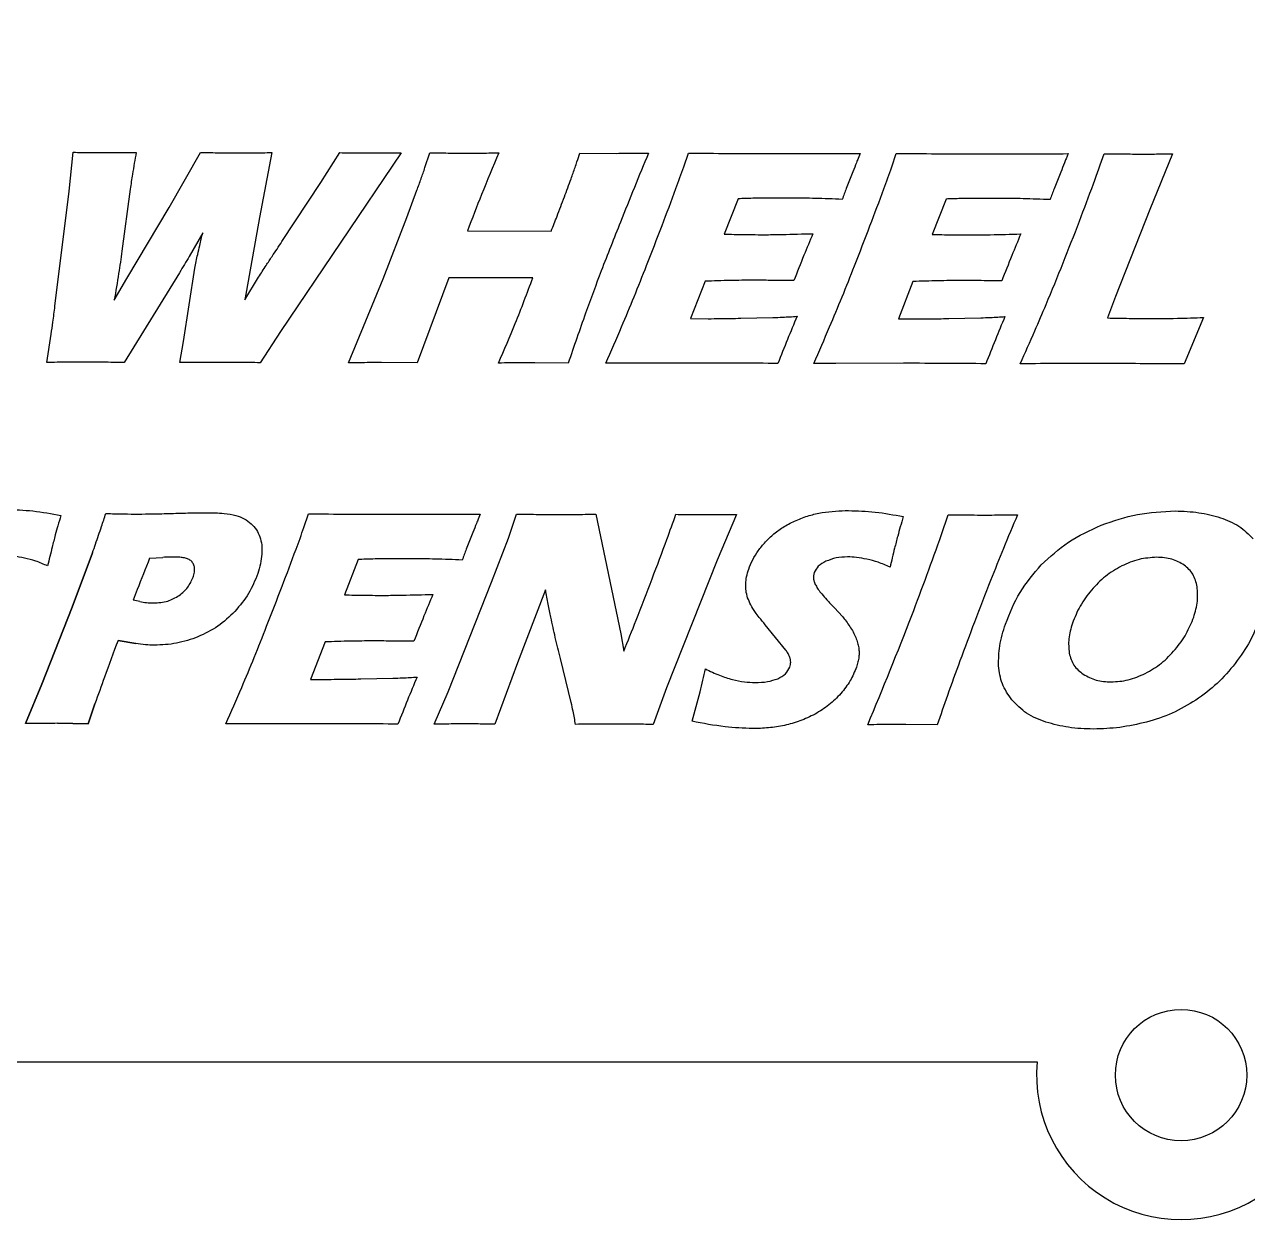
# Model space of a CAD drawing. Header units: millimetres. Extents: x 5 to 293, y 5 to 302.
# Drawn here: x 37.09 to 83.64, y 191.06 to 236.55 of the extents above; entities that cross this region are included whole.
import ezdxf

# ---------------------------------------------------------------- set-up
doc = ezdxf.new("R2010")
doc.units = ezdxf.units.MM
doc.layers.get('0').update_dxf_attribs({"linetype": 'CONTINUOUS'})

msp = doc.modelspace()

# ---------------------------------------------------------------- linework, layer by layer
for p, q in [((38.79, 230.208), (38.948, 231.685)), ((42.601, 229.587), (43.795, 231.678)), ((46.508, 231.674), (46.037, 229.208)), ((51.431, 231.668), (46.835, 224.864)), ((48.373, 230.535), (49.095, 231.671)), ((52.333, 231.104), (52.519, 231.666)), ((58.222, 231.658), (59.605, 231.645)), ((62.187, 231.137), (62.357, 231.653)), ((68.897, 231.644), (68.819, 231.451)), ((70.099, 231.127), (70.269, 231.642)), ((76.809, 231.633), (76.731, 231.441)), ((80.782, 231.628), (79.917, 229.507)), ((68.616, 230.943), (68.364, 230.307)), ((76.528, 230.933), (76.276, 230.296)), ((46.89, 228.286), (48.373, 230.535)), ((38.252, 225.831), (38.79, 230.208)), ((41.115, 230.281), (40.802, 227.919)), ((51.642, 229.2), (52.025, 230.237)), ((40.981, 226.882), (42.601, 229.587)), ((64.255, 229.915), (63.724, 228.568)), ((72.167, 229.905), (71.636, 228.557)), ((79.917, 229.507), (78.609, 226.192)), ((46.037, 229.208), (45.477, 226.067)), ((50.741, 226.869), (51.642, 229.2)), ((43.875, 228.624), (43.36, 227.717)), ((53.948, 228.693), (57.138, 228.688)), ((43.14, 224.482), (43.579, 227.277)), ((40.509, 226.062), (40.981, 226.882)), ((42.992, 227.102), (40.88, 223.682)), ((45.477, 226.067), (45.999, 226.928)), ((49.423, 223.67), (50.741, 226.869)), ((53.246, 226.912), (52.039, 223.667)), ((56.438, 226.908), (53.246, 226.912)), ((62.992, 226.776), (62.436, 225.352)), ((70.904, 226.765), (70.348, 225.342)), ((78.609, 226.192), (78.307, 225.378)), ((62.436, 225.352), (63.11, 225.351)), ((64.351, 225.367), (65.574, 225.395)), ((70.348, 225.342), (71.022, 225.341)), ((72.263, 225.357), (73.486, 225.384)), ((81.962, 225.396), (81.229, 223.627)), ((46.835, 224.864), (46.066, 223.675)), ((37.937, 223.686), (38.105, 224.764)), ((43.001, 223.679), (43.14, 224.482)), ((52.039, 223.667), (50.682, 223.68)), ((57.783, 223.659), (56.508, 223.672)), ((60.05, 223.662), (59.216, 223.657)), ((62.631, 223.664), (60.05, 223.662)), ((67.962, 223.651), (67.128, 223.646)), ((70.543, 223.653), (67.962, 223.651)), ((47.727, 217.407), (47.897, 217.923)), ((54.437, 217.914), (54.359, 217.721)), ((55.508, 216.998), (55.82, 217.912)), ((58.831, 217.908), (59.781, 213.357)), ((64.183, 217.901), (63.447, 216.155)), ((71.994, 217.134), (72.246, 217.89)), ((54.157, 217.214), (53.904, 216.577)), ((54.87, 215.317), (55.508, 216.998)), ((41.854, 216.232), (42.358, 216.266)), ((49.795, 216.186), (49.264, 214.838)), ((63.447, 216.155), (61.527, 211.305)), ((53.217, 211.147), (54.87, 215.317)), ((41.48, 214.585), (41.224, 214.633)), ((56.925, 215.029), (55.851, 212.252)), ((67.912, 214.344), (68.22, 214.01)), ((66.06, 212.735), (65.284, 213.697)), ((59.781, 213.357), (59.898, 212.689)), ((48.532, 213.046), (47.976, 211.622)), ((55.851, 212.252), (54.992, 209.913)), ((57.898, 210.742), (57.484, 212.414)), ((47.976, 211.622), (48.65, 211.622)), ((49.892, 211.637), (51.114, 211.665)), ((52.68, 209.916), (53.217, 211.147)), ((61.527, 211.305), (61.014, 209.905)), ((45.591, 209.932), (44.756, 209.927)), ((48.171, 209.934), (45.591, 209.932)), ((71.826, 209.89), (70.629, 209.904))]:
    msp.add_line(p, q)
msp.add_lwpolyline([(16.333, 197.059), (75.628, 197.059, 1.095445), (86.583, 197.059), (145.878, 197.059, 1.046586), (156.856, 196.559), (156.856, 296.559, 1.046586), (145.878, 296.059), (86.583, 296.059, 1.095445), (75.628, 296.059), (16.333, 296.059, 1.046586), (5.356, 296.559), (5.356, 196.559, 1.046586)], format="xyb", close=True)
for points in [[(37.126, 209.938), (37.754, 211.437), (38.905, 214.366), (39.677, 216.44), (38.905, 214.366), (37.754, 211.437)], [(41.323, 212.991), (40.651, 213.103)], [(39.773, 210.696), (39.513, 209.934), (38.35, 209.948), (39.513, 209.934)]]:
    msp.add_lwpolyline(points, close=True)
msp.add_circle((81.106, 196.559), 2.5)
for points, knots in [([(38.948, 231.685), (39.17, 231.681), (39.567, 231.674), (39.965, 231.672), (40.14, 231.671)], [0, 0, 0, 0, 0.0665739, 0.1192648, 0.1192648, 0.1192648, 0.1192648]), ([(40.14, 231.671), (40.327, 231.672), (40.727, 231.672), (41.127, 231.678), (41.341, 231.681)], [0, 0, 0, 0, 0.0558274, 0.120071, 0.120071, 0.120071, 0.120071]), ([(41.341, 231.681), (41.293, 231.406), (41.211, 230.94), (41.143, 230.472), (41.115, 230.281)], [0, 0, 0, 0, 0.0839444, 0.1418566, 0.1418566, 0.1418566, 0.1418566]), ([(43.795, 231.678), (44.041, 231.674), (44.493, 231.667), (44.945, 231.665), (45.15, 231.664)], [0, 0, 0, 0, 0.073842, 0.1355736, 0.1355736, 0.1355736, 0.1355736]), ([(45.15, 231.664), (45.364, 231.665), (45.817, 231.665), (46.269, 231.671), (46.508, 231.674)], [0, 0, 0, 0, 0.0641307, 0.1357938, 0.1357938, 0.1357938, 0.1357938]), ([(49.095, 231.671), (49.31, 231.669), (49.7, 231.665), (50.089, 231.664), (50.264, 231.663)], [0, 0, 0, 0, 0.0645619, 0.1169246, 0.1169246, 0.1169246, 0.1169246]), ([(50.264, 231.663), (50.448, 231.663), (50.837, 231.663), (51.226, 231.666), (51.431, 231.668)], [0, 0, 0, 0, 0.0552499, 0.1167511, 0.1167511, 0.1167511, 0.1167511]), ([(52.519, 231.666), (52.786, 231.662), (53.244, 231.656), (53.703, 231.654), (53.893, 231.653)], [0, 0, 0, 0, 0.0802293, 0.1374782, 0.1374782, 0.1374782, 0.1374782]), ([(53.893, 231.653), (54.057, 231.653), (54.473, 231.655), (54.889, 231.66), (55.141, 231.663)], [0, 0, 0, 0, 0.0490965, 0.1247952, 0.1247952, 0.1247952, 0.1247952]), ([(55.141, 231.663), (54.92, 231.136), (54.506, 230.153), (54.125, 229.156), (53.948, 228.693)], [0, 0, 0, 0, 0.1713044, 0.3200747, 0.3200747, 0.3200747, 0.3200747]), ([(58.045, 231.107), (58.069, 231.179), (58.13, 231.362), (58.187, 231.547), (58.222, 231.658)], [0, 0, 0, 0, 0.02285951, 0.05793765, 0.05793765, 0.05793765, 0.05793765]), ([(60.838, 231.655), (60.479, 230.781), (59.868, 229.293), (59.283, 227.795), (59.042, 227.177)], [0, 0, 0, 0, 0.2833762, 0.4825066, 0.4825066, 0.4825066, 0.4825066]), ([(59.605, 231.645), (59.744, 231.646), (60.155, 231.648), (60.566, 231.652), (60.838, 231.655)], [0, 0, 0, 0, 0.041659, 0.1233211, 0.1233211, 0.1233211, 0.1233211]), ([(62.357, 231.653), (62.865, 231.649), (63.979, 231.64), (65.093, 231.638), (65.699, 231.637)], [0, 0, 0, 0, 0.1524931, 0.334197, 0.334197, 0.334197, 0.334197]), ([(65.699, 231.637), (66.267, 231.636), (67.333, 231.635), (68.399, 231.641), (68.897, 231.644)], [0, 0, 0, 0, 0.1704767, 0.3197646, 0.3197646, 0.3197646, 0.3197646]), ([(68.819, 231.451), (68.797, 231.397), (68.729, 231.228), (68.662, 231.059), (68.616, 230.943)], [0, 0, 0, 0, 0.01747324, 0.05468033, 0.05468033, 0.05468033, 0.05468033]), ([(70.269, 231.642), (70.777, 231.638), (71.891, 231.629), (73.005, 231.627), (73.611, 231.626)], [0, 0, 0, 0, 0.1524931, 0.334197, 0.334197, 0.334197, 0.334197]), ([(73.611, 231.626), (74.179, 231.625), (75.245, 231.625), (76.311, 231.63), (76.809, 231.633)], [0, 0, 0, 0, 0.1704767, 0.3197646, 0.3197646, 0.3197646, 0.3197646]), ([(76.731, 231.441), (76.709, 231.387), (76.641, 231.218), (76.574, 231.048), (76.528, 230.933)], [0, 0, 0, 0, 0.01747324, 0.05468033, 0.05468033, 0.05468033, 0.05468033]), ([(77.236, 229.057), (77.416, 229.533), (77.74, 230.387), (78.042, 231.249), (78.176, 231.631)], [0, 0, 0, 0, 0.1526685, 0.2741112, 0.2741112, 0.2741112, 0.2741112]), ([(78.176, 231.631), (78.426, 231.628), (78.895, 231.621), (79.364, 231.619), (79.584, 231.618)], [0, 0, 0, 0, 0.0748085, 0.1407381, 0.1407381, 0.1407381, 0.1407381]), ([(79.584, 231.618), (79.753, 231.618), (80.152, 231.619), (80.552, 231.625), (80.782, 231.628)], [0, 0, 0, 0, 0.0507611, 0.1198785, 0.1198785, 0.1198785, 0.1198785]), ([(52.025, 230.237), (52.079, 230.384), (52.184, 230.672), (52.284, 230.962), (52.333, 231.104)], [0, 0, 0, 0, 0.04702521, 0.09199742, 0.09199742, 0.09199742, 0.09199742]), ([(57.637, 229.989), (57.723, 230.218), (57.862, 230.589), (57.994, 230.963), (58.045, 231.107)], [0, 0, 0, 0, 0.0734563, 0.1190223, 0.1190223, 0.1190223, 0.1190223]), ([(61.354, 228.897), (61.533, 229.364), (61.818, 230.109), (62.087, 230.859), (62.187, 231.137)], [0, 0, 0, 0, 0.1501897, 0.2390337, 0.2390337, 0.2390337, 0.2390337]), ([(69.267, 228.886), (69.445, 229.354), (69.73, 230.098), (69.999, 230.848), (70.099, 231.127)], [0, 0, 0, 0, 0.1501898, 0.2390338, 0.2390338, 0.2390338, 0.2390338]), ([(57.138, 228.688), (57.212, 228.877), (57.383, 229.309), (57.545, 229.743), (57.637, 229.989)], [0, 0, 0, 0, 0.0607405, 0.1392544, 0.1392544, 0.1392544, 0.1392544]), ([(65.187, 229.941), (65.06, 229.938), (64.749, 229.933), (64.438, 229.922), (64.255, 229.915)], [0, 0, 0, 0, 0.0381593, 0.09324442, 0.09324442, 0.09324442, 0.09324442]), ([(66.328, 229.942), (66.092, 229.942), (65.712, 229.943), (65.332, 229.941), (65.187, 229.941)], [0, 0, 0, 0, 0.0707212, 0.1140939, 0.1140939, 0.1140939, 0.1140939]), ([(68.211, 229.892), (67.868, 229.907), (67.241, 229.932), (66.613, 229.939), (66.328, 229.942)], [0, 0, 0, 0, 0.1028943, 0.1883649, 0.1883649, 0.1883649, 0.1883649]), ([(68.364, 230.307), (68.337, 230.239), (68.284, 230.101), (68.235, 229.962), (68.211, 229.892)], [0, 0, 0, 0, 0.02204853, 0.04419807, 0.04419807, 0.04419807, 0.04419807]), ([(76.276, 230.296), (76.249, 230.228), (76.196, 230.091), (76.147, 229.951), (76.123, 229.882)], [0, 0, 0, 0, 0.02204836, 0.04419806, 0.04419806, 0.04419806, 0.04419806]), ([(73.099, 229.93), (72.972, 229.928), (72.661, 229.922), (72.35, 229.911), (72.167, 229.905)], [0, 0, 0, 0, 0.03815834, 0.09324394, 0.09324394, 0.09324394, 0.09324394]), ([(74.24, 229.931), (74.004, 229.932), (73.624, 229.932), (73.244, 229.93), (73.099, 229.93)], [0, 0, 0, 0, 0.0707212, 0.1140944, 0.1140944, 0.1140944, 0.1140944]), ([(76.123, 229.882), (75.78, 229.896), (75.153, 229.922), (74.525, 229.928), (74.24, 229.931)], [0, 0, 0, 0, 0.1028943, 0.1883649, 0.1883649, 0.1883649, 0.1883649]), ([(75.969, 225.891), (76.188, 226.419), (76.623, 227.469), (77.032, 228.53), (77.236, 229.057)], [0, 0, 0, 0, 0.1716132, 0.341001, 0.341001, 0.341001, 0.341001]), ([(43.683, 227.795), (43.709, 227.909), (43.771, 228.186), (43.837, 228.462), (43.875, 228.624)], [0, 0, 0, 0, 0.03492523, 0.08510471, 0.08510471, 0.08510471, 0.08510471]), ([(60.294, 226.187), (60.453, 226.583), (60.814, 227.483), (61.16, 228.389), (61.354, 228.897)], [0, 0, 0, 0, 0.1277595, 0.2909215, 0.2909215, 0.2909215, 0.2909215]), ([(63.724, 228.568), (63.972, 228.563), (64.507, 228.551), (65.043, 228.549), (65.33, 228.548)], [0, 0, 0, 0, 0.074455, 0.1606263, 0.1606263, 0.1606263, 0.1606263]), ([(65.33, 228.548), (65.531, 228.551), (66.118, 228.559), (66.705, 228.576), (67.091, 228.587)], [0, 0, 0, 0, 0.0604459, 0.1761394, 0.1761394, 0.1761394, 0.1761394]), ([(67.091, 228.587), (66.978, 228.313), (66.732, 227.72), (66.497, 227.123), (66.37, 226.8)], [0, 0, 0, 0, 0.0888169, 0.192664, 0.192664, 0.192664, 0.192664]), ([(68.207, 226.177), (68.365, 226.572), (68.726, 227.472), (69.072, 228.378), (69.267, 228.886)], [0, 0, 0, 0, 0.1277597, 0.2909216, 0.2909216, 0.2909216, 0.2909216]), ([(71.636, 228.557), (71.884, 228.552), (72.419, 228.54), (72.955, 228.539), (73.242, 228.538)], [0, 0, 0, 0, 0.0744555, 0.1606263, 0.1606263, 0.1606263, 0.1606263]), ([(73.242, 228.538), (73.443, 228.54), (74.03, 228.549), (74.617, 228.565), (75.003, 228.576)], [0, 0, 0, 0, 0.0604464, 0.1761394, 0.1761394, 0.1761394, 0.1761394]), ([(75.003, 228.576), (74.89, 228.303), (74.644, 227.709), (74.409, 227.112), (74.282, 226.79)], [0, 0, 0, 0, 0.0888167, 0.192664, 0.192664, 0.192664, 0.192664]), ([(46.288, 227.379), (46.363, 227.492), (46.562, 227.796), (46.764, 228.098), (46.89, 228.286)], [0, 0, 0, 0, 0.0408509, 0.1089523, 0.1089523, 0.1089523, 0.1089523]), ([(40.802, 227.919), (40.761, 227.638), (40.669, 227.017), (40.565, 226.399), (40.509, 226.062)], [0, 0, 0, 0, 0.0854757, 0.188059, 0.188059, 0.188059, 0.188059]), ([(43.36, 227.717), (43.299, 227.615), (43.177, 227.409), (43.054, 227.205), (42.992, 227.102)], [0, 0, 0, 0, 0.03561385, 0.07168123, 0.07168123, 0.07168123, 0.07168123]), ([(43.579, 227.277), (43.595, 227.362), (43.627, 227.535), (43.664, 227.708), (43.683, 227.795)], [0, 0, 0, 0, 0.0260167, 0.05288571, 0.05288571, 0.05288571, 0.05288571]), ([(45.999, 226.928), (46.046, 227.002), (46.142, 227.153), (46.239, 227.303), (46.288, 227.379)], [0, 0, 0, 0, 0.026544, 0.05354284, 0.05354284, 0.05354284, 0.05354284]), ([(59.042, 227.177), (58.841, 226.64), (58.406, 225.473), (58.001, 224.295), (57.783, 223.659)], [0, 0, 0, 0, 0.1719095, 0.3736354, 0.3736354, 0.3736354, 0.3736354]), ([(55.131, 223.663), (55.348, 224.164), (55.81, 225.235), (56.22, 226.327), (56.438, 226.908)], [0, 0, 0, 0, 0.163772, 0.3498983, 0.3498983, 0.3498983, 0.3498983]), ([(64.816, 226.814), (64.529, 226.813), (63.921, 226.809), (63.313, 226.787), (62.992, 226.776)], [0, 0, 0, 0, 0.0860204, 0.1824454, 0.1824454, 0.1824454, 0.1824454]), ([(66.37, 226.8), (66.072, 226.804), (65.554, 226.811), (65.036, 226.813), (64.816, 226.814)], [0, 0, 0, 0, 0.0893288, 0.1554172, 0.1554172, 0.1554172, 0.1554172]), ([(72.728, 226.804), (72.441, 226.802), (71.833, 226.798), (71.225, 226.777), (70.904, 226.765)], [0, 0, 0, 0, 0.0860204, 0.1824454, 0.1824454, 0.1824454, 0.1824454]), ([(74.282, 226.79), (73.984, 226.794), (73.466, 226.8), (72.948, 226.803), (72.728, 226.804)], [0, 0, 0, 0, 0.0893293, 0.1554172, 0.1554172, 0.1554172, 0.1554172]), ([(38.105, 224.764), (38.128, 224.916), (38.181, 225.271), (38.226, 225.627), (38.252, 225.831)], [0, 0, 0, 0, 0.046187, 0.1076569, 0.1076569, 0.1076569, 0.1076569]), ([(59.216, 223.657), (59.418, 224.119), (59.785, 224.959), (60.136, 225.806), (60.294, 226.187)], [0, 0, 0, 0, 0.1512718, 0.275067, 0.275067, 0.275067, 0.275067]), ([(67.128, 223.646), (67.33, 224.108), (67.697, 224.949), (68.048, 225.796), (68.207, 226.177)], [0, 0, 0, 0, 0.151272, 0.275067, 0.275067, 0.275067, 0.275067]), ([(74.987, 223.636), (75.174, 224.053), (75.508, 224.802), (75.828, 225.557), (75.969, 225.891)], [0, 0, 0, 0, 0.1372173, 0.2459592, 0.2459592, 0.2459592, 0.2459592]), ([(63.11, 225.351), (63.263, 225.352), (63.677, 225.355), (64.091, 225.363), (64.351, 225.367)], [0, 0, 0, 0, 0.0459821, 0.1241892, 0.1241892, 0.1241892, 0.1241892]), ([(65.574, 225.395), (65.696, 225.399), (66.002, 225.41), (66.308, 225.429), (66.492, 225.441)], [0, 0, 0, 0, 0.03654271, 0.09190921, 0.09190921, 0.09190921, 0.09190921]), ([(66.492, 225.441), (66.369, 225.147), (66.12, 224.552), (65.883, 223.952), (65.763, 223.648)], [0, 0, 0, 0, 0.0954299, 0.1935102, 0.1935102, 0.1935102, 0.1935102]), ([(71.022, 225.341), (71.175, 225.342), (71.589, 225.345), (72.003, 225.352), (72.263, 225.357)], [0, 0, 0, 0, 0.0459821, 0.1241892, 0.1241892, 0.1241892, 0.1241892]), ([(73.486, 225.384), (73.608, 225.388), (73.914, 225.399), (74.22, 225.418), (74.404, 225.43)], [0, 0, 0, 0, 0.03654271, 0.09190921, 0.09190921, 0.09190921, 0.09190921]), ([(74.404, 225.43), (74.281, 225.136), (74.032, 224.541), (73.795, 223.941), (73.675, 223.637)], [0, 0, 0, 0, 0.0954299, 0.1935102, 0.1935102, 0.1935102, 0.1935102]), ([(78.307, 225.378), (78.583, 225.372), (79.019, 225.364), (79.455, 225.36), (79.615, 225.358)], [0, 0, 0, 0, 0.0828099, 0.130736, 0.130736, 0.130736, 0.130736]), ([(79.615, 225.358), (80.067, 225.358), (80.85, 225.358), (81.632, 225.385), (81.962, 225.396)], [0, 0, 0, 0, 0.1357937, 0.2348044, 0.2348044, 0.2348044, 0.2348044]), ([(39.412, 223.696), (39.186, 223.695), (38.694, 223.695), (38.202, 223.689), (37.937, 223.686)], [0, 0, 0, 0, 0.0679585, 0.1475513, 0.1475513, 0.1475513, 0.1475513]), ([(40.88, 223.682), (40.611, 223.686), (40.122, 223.693), (39.632, 223.695), (39.412, 223.696)], [0, 0, 0, 0, 0.0807443, 0.1467363, 0.1467363, 0.1467363, 0.1467363]), ([(44.535, 223.689), (44.292, 223.688), (43.78, 223.688), (43.269, 223.682), (43.001, 223.679)], [0, 0, 0, 0, 0.0729309, 0.1533937, 0.1533937, 0.1533937, 0.1533937]), ([(46.066, 223.675), (45.793, 223.679), (45.282, 223.686), (44.772, 223.688), (44.535, 223.689)], [0, 0, 0, 0, 0.082056, 0.1531738, 0.1531738, 0.1531738, 0.1531738]), ([(50.682, 223.68), (50.534, 223.68), (50.114, 223.678), (49.695, 223.673), (49.423, 223.67)], [0, 0, 0, 0, 0.0443967, 0.1259582, 0.1259582, 0.1259582, 0.1259582]), ([(56.508, 223.672), (56.345, 223.672), (55.886, 223.67), (55.427, 223.665), (55.131, 223.663)], [0, 0, 0, 0, 0.0487923, 0.1376791, 0.1376791, 0.1376791, 0.1376791]), ([(65.763, 223.648), (65.264, 223.652), (64.22, 223.661), (63.176, 223.663), (62.631, 223.664)], [0, 0, 0, 0, 0.1495902, 0.3131528, 0.3131528, 0.3131528, 0.3131528]), ([(73.675, 223.637), (73.176, 223.642), (72.132, 223.65), (71.088, 223.652), (70.543, 223.653)], [0, 0, 0, 0, 0.1495902, 0.3131528, 0.3131528, 0.3131528, 0.3131528]), ([(78.297, 223.643), (77.707, 223.643), (76.603, 223.644), (75.5, 223.638), (74.987, 223.636)], [0, 0, 0, 0, 0.1770971, 0.3309549, 0.3309549, 0.3309549, 0.3309549]), ([(81.229, 223.627), (80.729, 223.631), (79.751, 223.639), (78.774, 223.642), (78.297, 223.643)], [0, 0, 0, 0, 0.1501762, 0.2932263, 0.2932263, 0.2932263, 0.2932263]), ([(36.397, 218.091), (36.736, 218.08), (37.435, 218.057), (38.122, 217.927), (38.475, 217.86)], [0, 0, 0, 0, 0.1016627, 0.209445, 0.209445, 0.209445, 0.209445]), ([(38.475, 217.86), (38.437, 217.731), (38.364, 217.484), (38.296, 217.236), (38.263, 217.118)], [0, 0, 0, 0, 0.04035923, 0.07708315, 0.07708315, 0.07708315, 0.07708315]), ([(39.911, 217.107), (39.948, 217.218), (40.041, 217.493), (40.133, 217.769), (40.187, 217.933)], [0, 0, 0, 0, 0.03508123, 0.08709305, 0.08709305, 0.08709305, 0.08709305]), ([(39.911, 217.107), (39.948, 217.218), (40.041, 217.493), (40.133, 217.769), (40.187, 217.933)], [0, 0, 0, 0, 0.03508123, 0.08709305, 0.08709305, 0.08709305, 0.08709305]), ([(40.187, 217.933), (40.418, 217.928), (40.83, 217.918), (41.243, 217.915), (41.424, 217.914)], [0, 0, 0, 0, 0.0693351, 0.123714, 0.123714, 0.123714, 0.123714]), ([(40.187, 217.933), (40.418, 217.928), (40.83, 217.918), (41.243, 217.915), (41.424, 217.914)], [0, 0, 0, 0, 0.0693351, 0.123714, 0.123714, 0.123714, 0.123714]), ([(41.424, 217.914), (41.603, 217.916), (42.018, 217.919), (42.434, 217.932), (42.67, 217.939)], [0, 0, 0, 0, 0.0537207, 0.1246242, 0.1246242, 0.1246242, 0.1246242]), ([(41.424, 217.914), (41.603, 217.916), (42.018, 217.919), (42.434, 217.932), (42.67, 217.939)], [0, 0, 0, 0, 0.0537207, 0.1246242, 0.1246242, 0.1246242, 0.1246242]), ([(42.67, 217.939), (42.914, 217.946), (43.361, 217.96), (43.807, 217.962), (44.01, 217.963)], [0, 0, 0, 0, 0.0732513, 0.1340184, 0.1340184, 0.1340184, 0.1340184]), ([(42.67, 217.939), (42.914, 217.946), (43.361, 217.96), (43.807, 217.962), (44.01, 217.963)], [0, 0, 0, 0, 0.0732513, 0.1340184, 0.1340184, 0.1340184, 0.1340184]), ([(44.01, 217.963), (44.236, 217.963), (44.616, 217.963), (44.989, 217.891), (45.14, 217.862)], [0, 0, 0, 0, 0.0675746, 0.1136459, 0.1136459, 0.1136459, 0.1136459]), ([(44.01, 217.963), (44.236, 217.963), (44.616, 217.963), (44.989, 217.891), (45.14, 217.862)], [0, 0, 0, 0, 0.0675746, 0.1136459, 0.1136459, 0.1136459, 0.1136459]), ([(45.14, 217.862), (45.248, 217.825), (45.459, 217.754), (45.632, 217.615), (45.716, 217.548)], [0, 0, 0, 0, 0.0341251, 0.06607268, 0.06607268, 0.06607268, 0.06607268]), ([(45.14, 217.862), (45.248, 217.825), (45.459, 217.754), (45.632, 217.615), (45.716, 217.548)], [0, 0, 0, 0, 0.0341251, 0.06607268, 0.06607268, 0.06607268, 0.06607268]), ([(47.897, 217.923), (48.406, 217.919), (49.52, 217.91), (50.634, 217.908), (51.239, 217.907)], [0, 0, 0, 0, 0.1524934, 0.3341972, 0.3341972, 0.3341972, 0.3341972]), ([(51.239, 217.907), (51.808, 217.906), (52.873, 217.905), (53.939, 217.911), (54.437, 217.914)], [0, 0, 0, 0, 0.1704762, 0.3197646, 0.3197646, 0.3197646, 0.3197646]), ([(55.82, 217.912), (56.105, 217.908), (56.64, 217.901), (57.174, 217.899), (57.424, 217.898)], [0, 0, 0, 0, 0.0854075, 0.1604446, 0.1604446, 0.1604446, 0.1604446]), ([(57.424, 217.898), (57.625, 217.899), (58.094, 217.9), (58.563, 217.905), (58.831, 217.908)], [0, 0, 0, 0, 0.0601199, 0.1407016, 0.1407016, 0.1407016, 0.1407016]), ([(60.975, 215.449), (61.166, 215.948), (61.476, 216.764), (61.769, 217.586), (61.883, 217.904)], [0, 0, 0, 0, 0.1604247, 0.2617764, 0.2617764, 0.2617764, 0.2617764]), ([(61.883, 217.904), (62.098, 217.9), (62.481, 217.894), (62.864, 217.892), (63.032, 217.891)], [0, 0, 0, 0, 0.0645459, 0.1149427, 0.1149427, 0.1149427, 0.1149427]), ([(63.032, 217.891), (63.161, 217.891), (63.545, 217.894), (63.929, 217.898), (64.183, 217.901)], [0, 0, 0, 0, 0.0387446, 0.1151619, 0.1151619, 0.1151619, 0.1151619]), ([(66.458, 217.675), (66.62, 217.741), (66.941, 217.872), (67.282, 217.937), (67.449, 217.97)], [0, 0, 0, 0, 0.0525422, 0.1036841, 0.1036841, 0.1036841, 0.1036841]), ([(67.449, 217.97), (67.617, 217.993), (67.95, 218.038), (68.287, 218.044), (68.455, 218.047)], [0, 0, 0, 0, 0.0505699, 0.1009513, 0.1009513, 0.1009513, 0.1009513]), ([(68.455, 218.047), (68.794, 218.036), (69.493, 218.014), (70.18, 217.883), (70.534, 217.816)], [0, 0, 0, 0, 0.1016627, 0.2094447, 0.2094447, 0.2094447, 0.2094447]), ([(72.246, 217.89), (72.53, 217.886), (72.986, 217.88), (73.443, 217.877), (73.614, 217.876)], [0, 0, 0, 0, 0.0853388, 0.1368552, 0.1368552, 0.1368552, 0.1368552]), ([(73.614, 217.876), (73.746, 217.877), (74.168, 217.879), (74.59, 217.884), (74.879, 217.886)], [0, 0, 0, 0, 0.0395457, 0.1265166, 0.1265166, 0.1265166, 0.1265166]), ([(74.879, 217.886), (74.7, 217.459), (74.353, 216.63), (74.019, 215.796), (73.857, 215.391)], [0, 0, 0, 0, 0.1389344, 0.2696736, 0.2696736, 0.2696736, 0.2696736]), ([(78.066, 217.489), (78.522, 217.648), (79.436, 217.965), (80.402, 218.009), (80.886, 218.031)], [0, 0, 0, 0, 0.1441318, 0.2885273, 0.2885273, 0.2885273, 0.2885273]), ([(80.886, 218.031), (81.187, 218.021), (81.77, 218.003), (82.333, 217.85), (82.605, 217.776)], [0, 0, 0, 0, 0.0900944, 0.1743191, 0.1743191, 0.1743191, 0.1743191]), ([(45.716, 217.548), (45.787, 217.474), (45.929, 217.327), (46.009, 217.139), (46.049, 217.046)], [0, 0, 0, 0, 0.03062074, 0.0606772, 0.0606772, 0.0606772, 0.0606772]), ([(45.716, 217.548), (45.787, 217.474), (45.929, 217.327), (46.009, 217.139), (46.049, 217.046)], [0, 0, 0, 0, 0.03062074, 0.0606772, 0.0606772, 0.0606772, 0.0606772]), ([(46.895, 215.167), (47.074, 215.634), (47.358, 216.379), (47.627, 217.129), (47.727, 217.407)], [0, 0, 0, 0, 0.1501898, 0.2390338, 0.2390338, 0.2390338, 0.2390338]), ([(54.359, 217.721), (54.337, 217.667), (54.269, 217.499), (54.202, 217.329), (54.157, 217.214)], [0, 0, 0, 0, 0.01747324, 0.05468015, 0.05468015, 0.05468015, 0.05468015]), ([(65.614, 217.16), (65.74, 217.258), (66.003, 217.46), (66.302, 217.602), (66.458, 217.675)], [0, 0, 0, 0, 0.04772665, 0.09911204, 0.09911204, 0.09911204, 0.09911204]), ([(70.534, 217.816), (70.496, 217.687), (70.423, 217.441), (70.355, 217.193), (70.322, 217.075)], [0, 0, 0, 0, 0.04035909, 0.07708314, 0.07708314, 0.07708314, 0.07708314]), ([(75.785, 215.977), (76.116, 216.285), (76.793, 216.913), (77.635, 217.294), (78.066, 217.489)], [0, 0, 0, 0, 0.1345743, 0.2752538, 0.2752538, 0.2752538, 0.2752538]), ([(82.605, 217.776), (82.849, 217.683), (83.322, 217.502), (83.677, 217.142), (83.848, 216.969)], [0, 0, 0, 0, 0.0774546, 0.1497608, 0.1497608, 0.1497608, 0.1497608]), ([(38.263, 217.118), (38.223, 216.964), (38.122, 216.572), (38.028, 216.177), (37.972, 215.938)], [0, 0, 0, 0, 0.0478521, 0.1216059, 0.1216059, 0.1216059, 0.1216059]), ([(39.677, 216.44), (39.717, 216.551), (39.796, 216.773), (39.873, 216.996), (39.911, 217.107)], [0, 0, 0, 0, 0.03542548, 0.07075586, 0.07075586, 0.07075586, 0.07075586]), ([(39.677, 216.44), (39.717, 216.551), (39.796, 216.773), (39.873, 216.996), (39.911, 217.107)], [0, 0, 0, 0, 0.03542548, 0.07075586, 0.07075586, 0.07075586, 0.07075586]), ([(46.049, 217.046), (46.077, 216.945), (46.137, 216.731), (46.129, 216.509), (46.125, 216.393)], [0, 0, 0, 0, 0.03148617, 0.06614488, 0.06614488, 0.06614488, 0.06614488]), ([(46.049, 217.046), (46.077, 216.945), (46.137, 216.731), (46.129, 216.509), (46.125, 216.393)], [0, 0, 0, 0, 0.03148617, 0.06614488, 0.06614488, 0.06614488, 0.06614488]), ([(65.016, 216.52), (65.104, 216.633), (65.282, 216.866), (65.501, 217.061), (65.614, 217.16)], [0, 0, 0, 0, 0.04280228, 0.0877695, 0.0877695, 0.0877695, 0.0877695]), ([(69.184, 209.894), (69.754, 211.277), (70.741, 213.671), (71.622, 216.106), (71.994, 217.134)], [0, 0, 0, 0, 0.4485938, 0.7766939, 0.7766939, 0.7766939, 0.7766939]), ([(70.322, 217.075), (70.282, 216.921), (70.18, 216.528), (70.087, 216.134), (70.03, 215.894)], [0, 0, 0, 0, 0.047852, 0.1216058, 0.1216058, 0.1216058, 0.1216058]), ([(53.904, 216.577), (53.878, 216.509), (53.824, 216.372), (53.775, 216.232), (53.751, 216.163)], [0, 0, 0, 0, 0.02204816, 0.04419805, 0.04419805, 0.04419805, 0.04419805]), ([(64.652, 215.82), (64.698, 215.94), (64.794, 216.186), (64.941, 216.406), (65.016, 216.52)], [0, 0, 0, 0, 0.03849961, 0.07913581, 0.07913581, 0.07913581, 0.07913581]), ([(37.09, 216.241), (36.96, 216.266), (36.715, 216.312), (36.467, 216.322), (36.352, 216.327)], [0, 0, 0, 0, 0.03981204, 0.07446604, 0.07446604, 0.07446604, 0.07446604]), ([(37.972, 215.938), (37.822, 216.004), (37.537, 216.131), (37.234, 216.205), (37.09, 216.241)], [0, 0, 0, 0, 0.04891191, 0.09338138, 0.09338138, 0.09338138, 0.09338138]), ([(41.854, 216.232), (41.694, 215.834), (41.481, 215.303), (41.276, 214.768), (41.224, 214.633)], [0, 0, 0, 0, 0.1284208, 0.171841, 0.171841, 0.171841, 0.171841]), ([(42.802, 216.277), (42.73, 216.277), (42.582, 216.276), (42.434, 216.269), (42.358, 216.266)], [0, 0, 0, 0, 0.02163895, 0.0443689, 0.0443689, 0.0443689, 0.0443689]), ([(43.179, 216.247), (43.121, 216.256), (42.996, 216.274), (42.87, 216.276), (42.802, 216.277)], [0, 0, 0, 0, 0.01756169, 0.03783908, 0.03783908, 0.03783908, 0.03783908]), ([(43.445, 216.118), (43.407, 216.148), (43.328, 216.211), (43.229, 216.235), (43.179, 216.247)], [0, 0, 0, 0, 0.01454437, 0.02994667, 0.02994667, 0.02994667, 0.02994667]), ([(43.564, 215.863), (43.556, 215.912), (43.541, 216.009), (43.477, 216.082), (43.445, 216.118)], [0, 0, 0, 0, 0.01457769, 0.02864372, 0.02864372, 0.02864372, 0.02864372]), ([(46.125, 216.393), (46.112, 216.269), (46.084, 216.015), (46.009, 215.771), (45.97, 215.646)], [0, 0, 0, 0, 0.03734601, 0.076464, 0.076464, 0.076464, 0.076464]), ([(46.125, 216.393), (46.112, 216.269), (46.084, 216.015), (46.009, 215.771), (45.97, 215.646)], [0, 0, 0, 0, 0.03734601, 0.076464, 0.076464, 0.076464, 0.076464]), ([(50.727, 216.211), (50.6, 216.208), (50.289, 216.203), (49.979, 216.192), (49.795, 216.186)], [0, 0, 0, 0, 0.03815882, 0.09324394, 0.09324394, 0.09324394, 0.09324394]), ([(51.868, 216.212), (51.632, 216.212), (51.252, 216.213), (50.872, 216.211), (50.727, 216.211)], [0, 0, 0, 0, 0.0707217, 0.1140944, 0.1140944, 0.1140944, 0.1140944]), ([(53.751, 216.163), (53.408, 216.177), (52.781, 216.203), (52.153, 216.209), (51.868, 216.212)], [0, 0, 0, 0, 0.1028939, 0.1883645, 0.1883645, 0.1883645, 0.1883645]), ([(67.593, 216.115), (67.487, 216.06), (67.296, 215.963), (67.193, 215.776), (67.147, 215.693)], [0, 0, 0, 0, 0.03478948, 0.06260058, 0.06260058, 0.06260058, 0.06260058]), ([(68.41, 216.283), (68.264, 216.278), (67.982, 216.266), (67.72, 216.164), (67.593, 216.115)], [0, 0, 0, 0, 0.04348393, 0.08394416, 0.08394416, 0.08394416, 0.08394416]), ([(69.149, 216.197), (69.018, 216.222), (68.774, 216.269), (68.526, 216.279), (68.41, 216.283)], [0, 0, 0, 0, 0.03981204, 0.07446651, 0.07446651, 0.07446651, 0.07446651]), ([(70.03, 215.894), (69.881, 215.961), (69.596, 216.087), (69.293, 216.162), (69.149, 216.197)], [0, 0, 0, 0, 0.04891236, 0.09338136, 0.09338136, 0.09338136, 0.09338136]), ([(74.421, 213.726), (74.587, 214.14), (74.917, 214.965), (75.496, 215.641), (75.785, 215.977)], [0, 0, 0, 0, 0.1328178, 0.2648386, 0.2648386, 0.2648386, 0.2648386]), ([(80.179, 216.267), (79.952, 216.253), (79.489, 216.223), (79.064, 216.034), (78.847, 215.938)], [0, 0, 0, 0, 0.067499, 0.1381758, 0.1381758, 0.1381758, 0.1381758]), ([(81.227, 215.973), (81.075, 216.059), (80.75, 216.241), (80.377, 216.258), (80.179, 216.267)], [0, 0, 0, 0, 0.0516525, 0.1102814, 0.1102814, 0.1102814, 0.1102814]), ([(81.72, 215.149), (81.68, 215.315), (81.601, 215.641), (81.351, 215.864), (81.227, 215.973)], [0, 0, 0, 0, 0.04991826, 0.09810005, 0.09810005, 0.09810005, 0.09810005]), ([(42.98, 214.815), (43.098, 214.912), (43.328, 215.103), (43.448, 215.376), (43.507, 215.508)], [0, 0, 0, 0, 0.04530438, 0.08819277, 0.08819277, 0.08819277, 0.08819277]), ([(43.507, 215.508), (43.526, 215.571), (43.563, 215.686), (43.563, 215.807), (43.564, 215.863)], [0, 0, 0, 0, 0.01942757, 0.03607758, 0.03607758, 0.03607758, 0.03607758]), ([(45.97, 215.646), (45.865, 215.388), (45.651, 214.863), (45.285, 214.431), (45.099, 214.211)], [0, 0, 0, 0, 0.0829416, 0.1687782, 0.1687782, 0.1687782, 0.1687782]), ([(45.97, 215.646), (45.865, 215.388), (45.651, 214.863), (45.285, 214.431), (45.099, 214.211)], [0, 0, 0, 0, 0.0829416, 0.1687782, 0.1687782, 0.1687782, 0.1687782]), ([(64.538, 215.254), (64.546, 215.346), (64.564, 215.539), (64.621, 215.723), (64.652, 215.82)], [0, 0, 0, 0, 0.02768125, 0.05782122, 0.05782122, 0.05782122, 0.05782122]), ([(67.147, 215.693), (67.136, 215.655), (67.114, 215.58), (67.115, 215.503), (67.116, 215.465)], [0, 0, 0, 0, 0.01190014, 0.02318675, 0.02318675, 0.02318675, 0.02318675]), ([(78.847, 215.938), (78.633, 215.816), (78.202, 215.57), (77.865, 215.204), (77.694, 215.02)], [0, 0, 0, 0, 0.073252, 0.148128, 0.148128, 0.148128, 0.148128]), ([(45.835, 212.458), (45.993, 212.853), (46.354, 213.753), (46.701, 214.659), (46.895, 215.167)], [0, 0, 0, 0, 0.1277596, 0.2909217, 0.2909217, 0.2909217, 0.2909217]), ([(59.898, 212.689), (60.055, 213.082), (60.423, 213.999), (60.775, 214.922), (60.975, 215.449)], [0, 0, 0, 0, 0.1272391, 0.2962937, 0.2962937, 0.2962937, 0.2962937]), ([(64.611, 214.73), (64.587, 214.816), (64.538, 214.987), (64.538, 215.166), (64.538, 215.254)], [0, 0, 0, 0, 0.02672188, 0.05320009, 0.05320009, 0.05320009, 0.05320009]), ([(67.116, 215.465), (67.123, 215.424), (67.139, 215.333), (67.18, 215.25), (67.203, 215.204)], [0, 0, 0, 0, 0.01237089, 0.02763031, 0.02763031, 0.02763031, 0.02763031]), ([(67.203, 215.204), (67.234, 215.151), (67.301, 215.035), (67.385, 214.931), (67.431, 214.875)], [0, 0, 0, 0, 0.01839272, 0.04004166, 0.04004166, 0.04004166, 0.04004166]), ([(73.857, 215.391), (73.651, 214.863), (73.255, 213.844), (72.875, 212.818), (72.692, 212.324)], [0, 0, 0, 0, 0.1700762, 0.3280288, 0.3280288, 0.3280288, 0.3280288]), ([(81.589, 213.992), (81.648, 214.191), (81.762, 214.569), (81.733, 214.963), (81.72, 215.149)], [0, 0, 0, 0, 0.0618737, 0.1173394, 0.1173394, 0.1173394, 0.1173394]), ([(41.48, 214.585), (41.563, 214.57), (41.735, 214.538), (41.91, 214.534), (42.001, 214.532)], [0, 0, 0, 0, 0.02533802, 0.05246731, 0.05246731, 0.05246731, 0.05246731]), ([(42.001, 214.532), (42.186, 214.54), (42.535, 214.557), (42.837, 214.732), (42.98, 214.815)], [0, 0, 0, 0, 0.0545286, 0.1032438, 0.1032438, 0.1032438, 0.1032438]), ([(49.264, 214.838), (49.512, 214.833), (50.047, 214.821), (50.583, 214.819), (50.87, 214.819)], [0, 0, 0, 0, 0.0744553, 0.1606266, 0.1606266, 0.1606266, 0.1606266]), ([(50.87, 214.819), (51.072, 214.821), (51.659, 214.83), (52.246, 214.846), (52.631, 214.857)], [0, 0, 0, 0, 0.0604459, 0.1761394, 0.1761394, 0.1761394, 0.1761394]), ([(52.631, 214.857), (52.518, 214.584), (52.272, 213.99), (52.037, 213.393), (51.91, 213.071)], [0, 0, 0, 0, 0.088817, 0.1926642, 0.1926642, 0.1926642, 0.1926642]), ([(57.125, 213.985), (57.089, 214.151), (57.015, 214.498), (56.956, 214.847), (56.925, 215.029)], [0, 0, 0, 0, 0.0509136, 0.1062961, 0.1062961, 0.1062961, 0.1062961]), ([(64.906, 214.172), (64.843, 214.267), (64.725, 214.442), (64.647, 214.639), (64.611, 214.73)], [0, 0, 0, 0, 0.03394756, 0.0631881, 0.0631881, 0.0631881, 0.0631881]), ([(67.431, 214.875), (67.496, 214.801), (67.652, 214.62), (67.816, 214.446), (67.912, 214.344)], [0, 0, 0, 0, 0.02958705, 0.07167575, 0.07167575, 0.07167575, 0.07167575]), ([(77.694, 215.02), (77.542, 214.822), (77.242, 214.435), (77.06, 213.98), (76.97, 213.758)], [0, 0, 0, 0, 0.074491, 0.1461254, 0.1461254, 0.1461254, 0.1461254]), ([(45.099, 214.211), (44.89, 214.008), (44.477, 213.606), (43.954, 213.362), (43.694, 213.24)], [0, 0, 0, 0, 0.0864903, 0.1718159, 0.1718159, 0.1718159, 0.1718159]), ([(45.099, 214.211), (44.89, 214.008), (44.477, 213.606), (43.954, 213.362), (43.694, 213.24)], [0, 0, 0, 0, 0.0864903, 0.1718159, 0.1718159, 0.1718159, 0.1718159]), ([(65.284, 213.697), (65.206, 213.791), (65.075, 213.946), (64.954, 214.108), (64.906, 214.172)], [0, 0, 0, 0, 0.03662403, 0.06075218, 0.06075218, 0.06075218, 0.06075218]), ([(57.484, 212.414), (57.419, 212.681), (57.29, 213.203), (57.179, 213.729), (57.125, 213.985)], [0, 0, 0, 0, 0.0826281, 0.1612487, 0.1612487, 0.1612487, 0.1612487]), ([(68.22, 214.01), (68.267, 213.954), (68.367, 213.836), (68.453, 213.708), (68.499, 213.64)], [0, 0, 0, 0, 0.0217532, 0.04630151, 0.04630151, 0.04630151, 0.04630151]), ([(74.16, 212.138), (74.165, 212.391), (74.174, 212.933), (74.335, 213.45), (74.421, 213.726)], [0, 0, 0, 0, 0.0755945, 0.161641, 0.161641, 0.161641, 0.161641]), ([(76.97, 213.758), (76.912, 213.561), (76.8, 213.189), (76.833, 212.802), (76.849, 212.621)], [0, 0, 0, 0, 0.0610115, 0.1152467, 0.1152467, 0.1152467, 0.1152467]), ([(80.884, 212.759), (81.033, 212.954), (81.324, 213.333), (81.502, 213.776), (81.589, 213.992)], [0, 0, 0, 0, 0.0733717, 0.1426075, 0.1426075, 0.1426075, 0.1426075]), ([(84.142, 214.035), (84.018, 213.714), (83.769, 213.071), (83.37, 212.509), (83.171, 212.228)], [0, 0, 0, 0, 0.1029317, 0.2058421, 0.2058421, 0.2058421, 0.2058421]), ([(43.694, 213.24), (43.425, 213.146), (42.886, 212.959), (42.316, 212.933), (42.031, 212.92)], [0, 0, 0, 0, 0.0851261, 0.1701517, 0.1701517, 0.1701517, 0.1701517]), ([(43.694, 213.24), (43.425, 213.146), (42.886, 212.959), (42.316, 212.933), (42.031, 212.92)], [0, 0, 0, 0, 0.0851261, 0.1701517, 0.1701517, 0.1701517, 0.1701517]), ([(68.499, 213.64), (68.543, 213.569), (68.63, 213.432), (68.696, 213.284), (68.728, 213.212)], [0, 0, 0, 0, 0.02510703, 0.04861814, 0.04861814, 0.04861814, 0.04861814]), ([(68.728, 213.212), (68.754, 213.145), (68.802, 213.019), (68.827, 212.887), (68.839, 212.825)], [0, 0, 0, 0, 0.02143712, 0.04033879, 0.04033879, 0.04033879, 0.04033879]), ([(40.651, 213.103), (40.478, 212.637), (40.182, 211.836), (39.893, 211.032), (39.773, 210.696)], [0.0656813, 0.0656813, 0.0656813, 0.0656813, 0.2148224, 0.3219108, 0.3219108, 0.3219108, 0.3219108]), ([(40.651, 213.103), (40.478, 212.637), (40.182, 211.836), (39.893, 211.032), (39.773, 210.696)], [0.0656813, 0.0656813, 0.0656813, 0.0656813, 0.2148224, 0.3219108, 0.3219108, 0.3219108, 0.3219108]), ([(42.031, 212.92), (41.919, 212.924), (41.681, 212.931), (41.447, 212.971), (41.323, 212.991)], [0, 0, 0, 0, 0.03358772, 0.07128681, 0.07128681, 0.07128681, 0.07128681]), ([(42.031, 212.92), (41.919, 212.924), (41.681, 212.931), (41.447, 212.971), (41.323, 212.991)], [0, 0, 0, 0, 0.03358772, 0.07128681, 0.07128681, 0.07128681, 0.07128681]), ([(50.356, 213.084), (50.069, 213.083), (49.461, 213.079), (48.853, 213.057), (48.532, 213.046)], [0, 0, 0, 0, 0.0860204, 0.1824454, 0.1824454, 0.1824454, 0.1824454]), ([(51.91, 213.071), (51.612, 213.074), (51.094, 213.081), (50.576, 213.083), (50.356, 213.084)], [0, 0, 0, 0, 0.0893288, 0.1554169, 0.1554169, 0.1554169, 0.1554169]), ([(66.21, 212.486), (66.192, 212.526), (66.152, 212.615), (66.093, 212.693), (66.06, 212.735)], [0, 0, 0, 0, 0.01333147, 0.02917331, 0.02917331, 0.02917331, 0.02917331]), ([(68.839, 212.825), (68.845, 212.766), (68.858, 212.648), (68.849, 212.53), (68.844, 212.47)], [0, 0, 0, 0, 0.01771095, 0.03553344, 0.03553344, 0.03553344, 0.03553344]), ([(79.745, 211.846), (79.957, 211.966), (80.385, 212.21), (80.716, 212.574), (80.884, 212.759)], [0, 0, 0, 0, 0.0725173, 0.1467329, 0.1467329, 0.1467329, 0.1467329]), ([(44.756, 209.927), (44.958, 210.389), (45.326, 211.229), (45.677, 212.076), (45.835, 212.458)], [0, 0, 0, 0, 0.1512721, 0.2750669, 0.2750669, 0.2750669, 0.2750669]), ([(66.252, 212.28), (66.25, 212.313), (66.246, 212.383), (66.223, 212.45), (66.21, 212.486)], [0, 0, 0, 0, 0.00971887, 0.02102831, 0.02102831, 0.02102831, 0.02102831]), ([(66.216, 212.09), (66.226, 212.122), (66.246, 212.184), (66.25, 212.249), (66.252, 212.28)], [0, 0, 0, 0, 0.01007758, 0.01943116, 0.01943116, 0.01943116, 0.01943116]), ([(68.844, 212.47), (68.835, 212.408), (68.815, 212.278), (68.775, 212.152), (68.754, 212.087)], [0, 0, 0, 0, 0.01881271, 0.0394739, 0.0394739, 0.0394739, 0.0394739]), ([(72.692, 212.324), (72.532, 211.884), (72.237, 211.075), (71.955, 210.262), (71.826, 209.89)], [0, 0, 0, 0, 0.140536, 0.2583554, 0.2583554, 0.2583554, 0.2583554]), ([(76.849, 212.621), (76.895, 212.458), (76.986, 212.131), (77.252, 211.92), (77.386, 211.814)], [0, 0, 0, 0, 0.04934105, 0.09914349, 0.09914349, 0.09914349, 0.09914349]), ([(62.498, 210.026), (62.602, 210.4), (62.786, 211.062), (62.938, 211.732), (63.004, 212.024)], [0, 0, 0, 0, 0.1163134, 0.2061218, 0.2061218, 0.2061218, 0.2061218]), ([(63.004, 212.024), (63.181, 211.935), (63.513, 211.768), (63.87, 211.664), (64.036, 211.615)], [0, 0, 0, 0, 0.0591838, 0.1112416, 0.1112416, 0.1112416, 0.1112416]), ([(65.763, 211.648), (65.869, 211.701), (66.069, 211.799), (66.169, 211.997), (66.216, 212.09)], [0, 0, 0, 0, 0.03439894, 0.06484472, 0.06484472, 0.06484472, 0.06484472]), ([(68.754, 212.087), (68.682, 211.911), (68.534, 211.547), (68.287, 211.24), (68.159, 211.082)], [0, 0, 0, 0, 0.0567379, 0.1172884, 0.1172884, 0.1172884, 0.1172884]), ([(74.67, 210.839), (74.53, 211.038), (74.256, 211.43), (74.192, 211.904), (74.16, 212.138)], [0, 0, 0, 0, 0.0715717, 0.141342, 0.141342, 0.141342, 0.141342]), ([(77.386, 211.814), (77.545, 211.729), (77.875, 211.553), (78.248, 211.533), (78.442, 211.523)], [0, 0, 0, 0, 0.0533613, 0.110698, 0.110698, 0.110698, 0.110698]), ([(78.442, 211.523), (78.662, 211.537), (79.115, 211.568), (79.531, 211.751), (79.745, 211.846)], [0, 0, 0, 0, 0.0656132, 0.1352401, 0.1352401, 0.1352401, 0.1352401]), ([(83.171, 212.228), (82.95, 211.964), (82.507, 211.437), (81.95, 211.034), (81.671, 210.832)], [0, 0, 0, 0, 0.1028476, 0.2055657, 0.2055657, 0.2055657, 0.2055657]), ([(48.65, 211.622), (48.803, 211.623), (49.217, 211.625), (49.631, 211.633), (49.892, 211.637)], [0, 0, 0, 0, 0.0459818, 0.124189, 0.124189, 0.124189, 0.124189]), ([(51.114, 211.665), (51.236, 211.669), (51.542, 211.68), (51.848, 211.699), (52.032, 211.711)], [0, 0, 0, 0, 0.03654271, 0.0919092, 0.0919092, 0.0919092, 0.0919092]), ([(52.032, 211.711), (51.909, 211.417), (51.66, 210.822), (51.423, 210.222), (51.303, 209.918)], [0, 0, 0, 0, 0.0954299, 0.19351, 0.19351, 0.19351, 0.19351]), ([(64.036, 211.615), (64.187, 211.582), (64.471, 211.519), (64.762, 211.506), (64.899, 211.5)], [0, 0, 0, 0, 0.04611363, 0.08715349, 0.08715349, 0.08715349, 0.08715349]), ([(64.899, 211.5), (65.057, 211.504), (65.353, 211.511), (65.633, 211.605), (65.763, 211.648)], [0, 0, 0, 0, 0.047287, 0.08811288, 0.08811288, 0.08811288, 0.08811288]), ([(68.159, 211.082), (68.014, 210.93), (67.722, 210.624), (67.359, 210.407), (67.176, 210.298)], [0, 0, 0, 0, 0.0627897, 0.1262527, 0.1262527, 0.1262527, 0.1262527]), ([(58.064, 209.909), (58.033, 210.074), (57.981, 210.353), (57.922, 210.63), (57.898, 210.742)], [0, 0, 0, 0, 0.05047344, 0.08493591, 0.08493591, 0.08493591, 0.08493591]), ([(75.961, 209.993), (75.706, 210.09), (75.212, 210.277), (74.846, 210.656), (74.67, 210.839)], [0, 0, 0, 0, 0.0808645, 0.1560777, 0.1560777, 0.1560777, 0.1560777]), ([(81.671, 210.832), (81.376, 210.654), (80.784, 210.296), (80.122, 210.095), (79.79, 209.994)], [0, 0, 0, 0, 0.1029774, 0.2066687, 0.2066687, 0.2066687, 0.2066687]), ([(38.35, 209.948), (38.207, 209.947), (37.799, 209.945), (37.391, 209.94), (37.126, 209.938)], [0, 0, 0, 0, 0.0429199, 0.1224143, 0.1224143, 0.1224143, 0.1224143]), ([(38.35, 209.948), (38.207, 209.947), (37.799, 209.945), (37.391, 209.94), (37.126, 209.938)], [0, 0, 0, 0, 0.0429199, 0.1224143, 0.1224143, 0.1224143, 0.1224143]), ([(51.303, 209.918), (50.804, 209.922), (49.76, 209.931), (48.717, 209.933), (48.171, 209.934)], [0, 0, 0, 0, 0.1495907, 0.3131533, 0.3131533, 0.3131533, 0.3131533]), ([(53.89, 209.927), (53.736, 209.926), (53.332, 209.924), (52.929, 209.919), (52.68, 209.916)], [0, 0, 0, 0, 0.0463428, 0.1209954, 0.1209954, 0.1209954, 0.1209954]), ([(54.992, 209.913), (54.78, 209.917), (54.413, 209.923), (54.045, 209.926), (53.89, 209.927)], [0, 0, 0, 0, 0.0636595, 0.1102446, 0.1102446, 0.1102446, 0.1102446]), ([(64.801, 209.748), (64.45, 209.763), (63.676, 209.798), (62.914, 209.946), (62.498, 210.026)], [0, 0, 0, 0, 0.1052827, 0.232256, 0.232256, 0.232256, 0.232256]), ([(67.176, 210.298), (66.987, 210.204), (66.615, 210.018), (66.211, 209.918), (66.012, 209.869)], [0, 0, 0, 0, 0.0631334, 0.1243846, 0.1243846, 0.1243846, 0.1243846]), ([(77.771, 209.73), (77.453, 209.74), (76.84, 209.758), (76.247, 209.917), (75.961, 209.993)], [0, 0, 0, 0, 0.095004, 0.1834399, 0.1834399, 0.1834399, 0.1834399]), ([(79.79, 209.994), (79.454, 209.917), (78.789, 209.764), (78.108, 209.741), (77.771, 209.73)], [0, 0, 0, 0, 0.1032604, 0.2040627, 0.2040627, 0.2040627, 0.2040627]), ([(59.593, 209.919), (59.374, 209.918), (58.864, 209.917), (58.355, 209.912), (58.064, 209.909)], [0, 0, 0, 0, 0.0657861, 0.15289, 0.15289, 0.15289, 0.15289]), ([(61.014, 209.905), (60.769, 209.909), (60.296, 209.916), (59.822, 209.918), (59.593, 209.919)], [0, 0, 0, 0, 0.0734549, 0.142121, 0.142121, 0.142121, 0.142121]), ([(66.012, 209.869), (65.813, 209.833), (65.412, 209.762), (65.005, 209.752), (64.801, 209.748)], [0, 0, 0, 0, 0.0607666, 0.1218907, 0.1218907, 0.1218907, 0.1218907]), ([(70.629, 209.904), (70.45, 209.903), (69.969, 209.902), (69.487, 209.897), (69.184, 209.894)], [0, 0, 0, 0, 0.0537008, 0.1445106, 0.1445106, 0.1445106, 0.1445106])]:
    msp.add_open_spline(points, degree=3, knots=knots)

doc.saveas('drawing.dxf')
